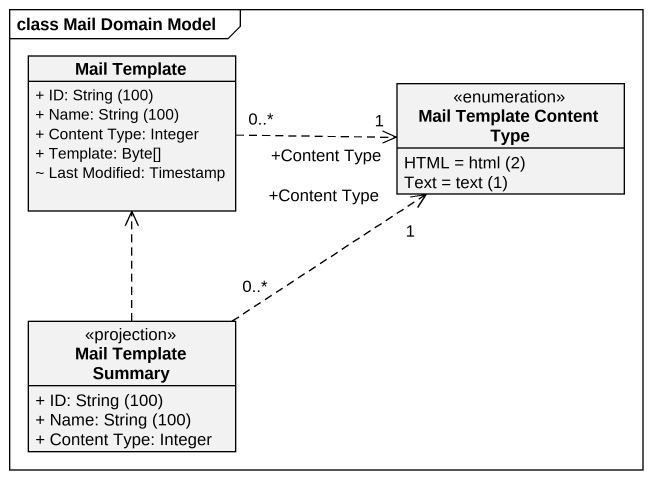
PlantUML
@startuml
mainframe class Mail Domain Model
hide circle
hide empty members
skinparam classAttributeIconSize 0
class "Mail Template" as Mail_Template {
  {field} + ID: String (100)
  {field} + Name: String (100)
  + Content Type: Integer
  + Template: Byte[]
  ~ Last Modified: Timestamp
}
enum "Mail Template Content Type" as Mail_Template_Content_Type {
  {field} HTML = html (2)
  {field} Text = text (1)
}
class "Mail Template Summary" as Mail_Template_Summary <<projection>> {
  {field} + ID: String (100)
  {field} + Name: String (100)
  + Content Type: Integer
}
Mail_Template "0..*" .right.> "+Content Type\n1" Mail_Template_Content_Type
Mail_Template_Summary .up.> Mail_Template
Mail_Template_Summary "0..*" .up.> "+Content Type\n1" Mail_Template_Content_Type
@enduml
